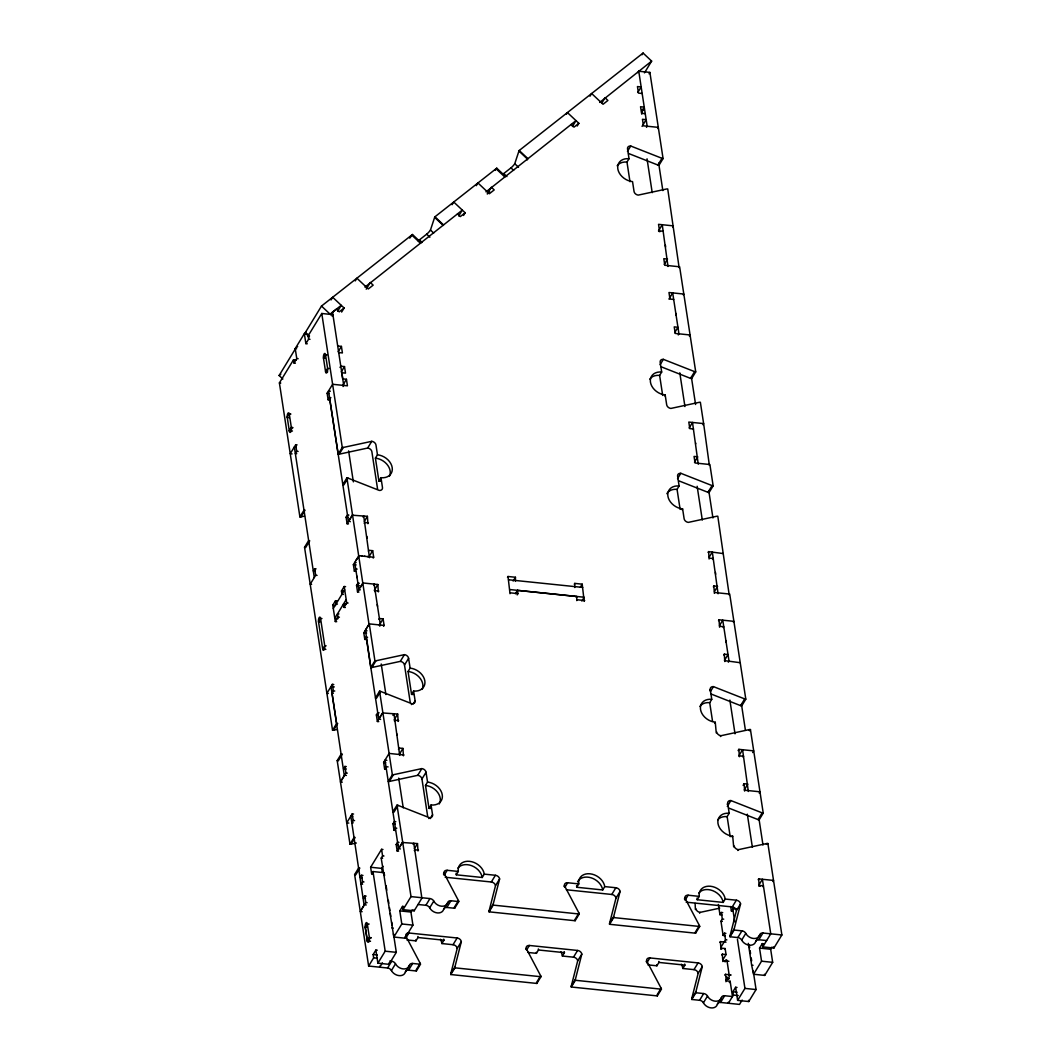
<?xml version="1.0" encoding="UTF-8"?>
<svg xmlns="http://www.w3.org/2000/svg" width="1061" height="1061" viewBox="0 0 1061 1061"><rect width="100%" height="100%" fill="white"/><g stroke="black" fill="none" stroke-linecap="round" stroke-linejoin="round"><path stroke-width="1.5" d="M725.923 981.717L726.427 980.881L730.14 981.266L732.475 996.544L724.65 995.735L720.552 1002.446A3.979 2.997 31.4 0 0 717.395 1004.263A7.971 5.995 31.4 0 1 711.069 1007.91A7.971 5.995 31.4 0 1 703.403 1002.817A3.979 2.997 31.4 0 0 699.57 1000.284L691.745 999.462L695.857 992.751A3.979 2.984 31.4 0 1 695.87 991.823L702.276 966.571A3.979 2.997 31.4 0 0 698.072 962.911L649.862 957.924A3.979 2.997 31.4 0 0 646.653 960.815L661.122 988.242A3.979 2.997 31.4 0 1 661.427 989.184L657.329 995.908L571.282 987.009L575.38 980.284A3.979 2.997 31.4 0 1 575.394 979.369L581.813 954.118A3.979 2.997 31.4 0 0 577.595 950.457L529.386 945.47A3.979 2.997 31.4 0 0 526.176 948.362L540.659 975.775A3.979 2.997 31.4 0 1 540.951 976.73L536.853 983.441L450.806 974.542A3.979 2.997 31.4 0 1 450.819 973.627L457.238 948.362L461.336 941.651A3.979 2.997 31.4 0 0 457.132 937.99L408.909 933.004A3.979 2.997 31.4 0 0 406.96 933.335M450.806 974.542L454.904 967.831A3.979 2.997 31.4 0 1 454.917 966.903L461.336 941.651M737.899 850.498L738.403 849.662L766.838 843.535A3.979 2.997 31.4 0 1 767.885 843.508L781.877 934.98L762.939 933.017L758.827 939.741A3.979 2.997 31.4 0 0 755.671 941.558A7.971 5.995 31.4 0 1 749.345 945.192A7.971 5.995 31.4 0 1 741.679 940.112A3.979 2.997 31.4 0 0 737.846 937.566L730.034 936.757L734.132 930.033A3.979 2.997 31.4 0 1 734.146 929.118L740.565 903.866A3.979 2.997 31.4 0 0 736.347 900.205L725.22 899.052A13.939 10.491 31.4 0 0 710.485 886.253A13.939 10.491 31.4 0 0 699.265 896.373L688.138 895.219A3.979 2.997 31.4 0 0 684.929 898.11L699.398 925.524A3.979 2.997 31.4 0 1 699.703 926.478L695.605 933.189L609.558 924.29L613.656 917.579A3.979 2.997 31.4 0 1 613.669 916.651L620.088 891.399A3.979 2.997 31.4 0 0 615.871 887.739L604.757 886.598A13.939 10.491 31.4 0 0 590.022 873.8A13.939 10.491 31.4 0 0 578.789 883.906L567.662 882.752A3.979 2.997 31.4 0 0 564.452 885.643L578.935 913.057A3.979 2.997 31.4 0 1 579.226 914.012L575.128 920.736L489.081 911.837A3.979 2.997 31.4 0 1 489.094 910.908L495.514 885.656L499.612 878.932A3.979 2.997 31.4 0 0 495.407 875.285L484.28 874.131A13.939 10.491 31.4 0 0 469.546 861.333A13.939 10.491 31.4 0 0 458.312 871.439L456.27 874.808L482.224 877.487L484.28 874.131M489.081 911.837L493.193 905.113A3.979 2.997 31.4 0 1 493.193 904.197L499.612 878.932M571.282 987.009A3.979 2.997 31.4 0 1 571.295 986.08L577.701 960.828L581.813 954.118M609.558 924.29A3.979 2.997 31.4 0 1 609.571 923.375L615.99 898.123L620.088 891.399M691.745 999.462A3.979 2.984 31.4 0 1 691.759 998.547L698.178 973.295L702.276 966.571M730.034 936.757A3.979 2.997 31.4 0 1 730.048 935.842L736.453 910.577L740.565 903.866M418.405 241.431A13.939 2.48 -46.7 0 0 419.413 239.892L426.668 234.176A3.979 0.703 -46.7 0 0 430.461 230.038L434.639 217.372A3.992 0.703 -46.7 0 1 434.93 216.815L496.76 168.182L505.315 176.245A3.992 0.703 -46.7 0 1 504.824 176.962L496.256 168.898A3.992 0.703 -46.7 0 0 496.76 168.182M503.246 174.309A13.939 2.48 -46.7 0 0 503.71 173.566L510.964 167.863A3.979 0.703 -46.7 0 0 514.757 163.712L518.935 151.06A3.992 0.703 -46.7 0 1 519.227 150.49L643.085 53.05L651.64 61.114L644.465 72.877M527.237 159.906L527.503 159.123A3.992 0.703 -46.7 0 1 527.794 158.553L519.227 150.49M349.241 520.248L349.759 519.413M350.276 518.564L350.78 517.728M351.297 516.893L351.814 516.044M352.318 515.208L367.411 516.322L367.902 523.71M378.339 591.892L377.849 584.505L363.008 582.966L360.448 587.171M365.939 629.345L366.456 628.497M366.96 627.661L367.477 626.826M367.995 625.977L368.499 625.141M369.016 624.306L346.934 477.861A3.992 2.997 31.4 0 1 348.008 478.113L379.268 490.421A3.979 2.997 31.4 0 0 382.477 487.529L380.979 477.702A13.939 10.491 31.4 0 0 392.199 467.596A13.939 10.491 31.4 0 0 377.464 454.798L375.965 444.983A3.979 2.997 31.4 0 0 371.761 441.323L343.326 447.45A3.992 2.997 31.4 0 1 342.279 447.477L338.18 454.201A3.992 2.997 31.4 0 0 339.215 454.174L367.65 448.047L371.761 441.323M369.162 924.065L367.305 923.866L365.249 927.234L367.398 941.266A2.228 0.782 -84.1 0 0 367.663 942.049L368.339 942.115A3.621 1.273 -84.1 0 0 369.175 940.656L369.48 939.078A2.228 0.782 -84.1 0 0 369.453 937.911L367.305 923.866A2.984 1.048 -84.1 0 0 365.899 923.097A2.984 1.048 -84.1 0 0 365.249 927.234L367.345 940.868L370.514 941.2M295.409 363.194L294.03 363.048L296.762 358.565L295.223 348.592L304.348 333.658L307.823 334.016M282.863 379.029L279.123 375.501L295.979 347.875L297.65 346.562M309.374 336.974L305.091 332.942L321.496 306.059L412.464 234.494L421.018 242.558A3.992 0.703 -46.7 0 1 420.527 243.287L411.973 235.224A3.992 0.703 -46.7 0 0 412.464 234.494M304.494 516.123L300.939 516.879A3.979 2.997 31.4 0 1 299.905 516.906L279.401 382.915L293.526 359.772L296.298 360.064M307.266 343.777L305.873 343.645L308.605 339.162L308.101 335.886L321.775 313.486L332.902 314.64L332.053 316.045M331.045 299.945L332.69 297.266L344.109 308.022L341.642 312.053M330.886 314.878L332.531 312.186L336.403 309.136L339.255 311.828L344.109 308.022M355.263 280.9L356.894 278.207L368.313 288.963L373.154 285.157L370.302 282.465L366.204 289.189M337.663 311.205L341.244 305.329L330.064 314.136L321.496 306.059M364.944 287.12L462.304 210.091L458.71 215.967M289.229 413.671L287.186 417.039L289.335 431.111A2.984 1.048 -84.1 0 0 290.741 431.893A2.984 1.048 -84.1 0 0 291.39 427.755L289.229 413.671L290.621 413.817M338.127 351.775L341.417 346.39L337.703 346.005M340.024 367.451L340.793 366.191L344.493 366.575L345.501 373.127L341.788 372.743M297.093 444.891L295.701 444.758L290.223 453.71L292.08 453.909M329.533 399.931L328.141 399.785L327.133 393.233L332.61 384.281L321.775 313.486M341.218 371.947L344.493 366.575M295.701 444.758L296.695 451.296L295.329 453.538L296.722 453.684M328.141 399.785L329.507 397.543L330.899 397.689M452.092 204.707L453.737 202.014L465.156 212.77L463.511 215.463M343.167 384.639L346.443 379.268L342.73 378.883L342.093 374.692M343.048 386.549L343.737 385.435L332.531 312.186M476.309 185.662L477.954 182.969L489.36 193.725L494.201 189.919L491.349 187.227L487.251 193.951L489.744 191.988M486.004 191.882L575.99 120.636L572.409 126.511M299.905 516.906L304.003 510.195A3.979 2.997 31.4 0 0 305.037 510.169L300.939 516.879M339.215 454.174L343.326 447.45M566.415 114.243L567.436 112.572L578.855 123.315L577.211 126.007M304.547 547.29L308.645 540.58A3.992 2.997 31.4 0 1 309.732 540.818L305.634 547.542A3.992 2.997 31.4 0 0 304.547 547.29L332.544 730.233A3.979 2.997 31.4 0 0 333.578 730.207L337.133 729.451M346.934 477.861L342.822 484.585A3.992 2.997 31.4 0 1 343.91 484.824L348.008 478.113M590.009 96.206L591.64 93.514L603.059 104.27L607.9 100.463L605.049 97.771L601.773 103.156M380.793 481.137A13.939 10.491 31.4 0 1 378.923 481.071L375.422 458.153L377.464 454.798M316.059 568.855L314.666 568.709L313.3 570.951L315.382 571.176M348.499 523.895L347.106 523.749L346.111 517.198L347.477 514.956L348.87 515.102M599.69 102.426L651.64 61.114M314.666 568.709L315.674 575.261L310.197 584.213L311.589 584.359M347.106 523.749L352.584 514.784M378.923 481.071L380.979 477.702M642.051 54.734L643.085 53.05M363.021 517.065L363.711 515.938L369.453 557.688M637.913 72.652L638.762 71.246L649.889 72.4L663.072 158.566L658.974 165.291A3.992 2.997 31.4 0 1 657.886 165.039L628.589 153.5M364.334 521.362L367.411 516.322M364.202 523.325L364.705 522.489L368.419 522.874M649.04 73.806L649.889 72.4M637.886 92.32L641.162 86.949L637.449 86.564L638.457 93.103L642.17 93.487M355.767 571.348L354.374 571.203L353.366 564.651L358.843 555.699L373.671 557.237L372.676 550.686L368.963 550.301L368.446 551.15M336.695 621.693L335.303 621.547L332.796 605.181L335.528 600.698L336.921 600.844M343.353 594.412L341.96 594.266L341.456 591.004L344.188 586.521L345.581 586.667M354.374 571.203L355.74 568.961L357.133 569.107M333.3 608.457L344.692 589.797M369.082 556.561L372.676 550.686M346.191 599.611L334.799 618.271L338.101 618.616M358.936 592.078L357.544 591.932L356.549 585.38L357.915 583.139L359.294 583.285M373.167 558.073L373.671 557.237M335.303 621.547L338.035 617.064L337.531 613.802L338.923 613.934M345.355 607.502L343.963 607.369L346.695 602.887L344.188 586.521M357.544 591.932L363.008 582.966M642.064 126.392L646.176 119.681L642.462 119.296L643.47 125.835L658.297 127.373L657.621 128.487M627.462 151.391L630.738 146.02L661.998 158.314A3.992 2.997 31.4 0 0 663.072 158.566M646.494 127.347L647.17 126.219L638.762 71.246M617.157 165.781A13.939 10.491 31.4 0 1 626.985 162.081L629.027 158.726L627.528 148.898A3.979 2.997 31.4 0 1 630.738 146.02M373.631 584.969L374.135 584.12L380.395 625.035L379.719 626.149M374.254 590.38L377.849 584.505M374.626 591.507L375.143 590.672L378.857 591.057M333.751 684.491L332.358 684.358L326.894 693.31L328.287 693.456M366.191 639.531L364.812 639.385L363.804 632.847L369.268 623.881L384.109 625.42L383.101 618.868L379.4 618.483L378.883 619.332M344.308 775.657L332 693.138L333.366 690.897L332.358 684.358M364.812 639.385L366.178 637.144L367.57 637.29M657.886 165.039L661.998 158.314M379.268 625.168L383.101 618.868M383.591 626.255L384.109 625.42M332.544 730.233L336.642 723.522L330.992 686.586L334.295 686.931M413.432 694.464A13.939 10.491 31.4 0 1 411.562 694.398L408.061 671.48L410.116 668.125L408.604 658.311A3.979 2.997 31.4 0 0 404.4 654.65L400.302 661.374L371.867 667.502A3.979 2.997 31.4 0 1 370.82 667.528L374.918 660.804L369.268 623.881M333.578 730.207L337.69 723.496A3.979 2.997 31.4 0 1 336.642 723.522M371.867 667.502L375.965 660.778L404.4 654.65M658.483 230.887L662.25 224.72L667.992 266.47M337.199 760.618L341.297 753.907A3.979 2.997 31.4 0 1 342.371 754.146L338.273 760.87A3.979 2.997 31.4 0 0 337.199 760.618L349.984 844.185A3.979 2.997 31.4 0 0 351.019 844.158L356.35 843.018M380.66 691.44A3.979 2.997 31.4 0 0 379.573 691.188L375.475 697.913A3.979 2.997 31.4 0 1 376.549 698.151L380.66 691.44L411.907 703.748A3.979 2.997 31.4 0 0 415.116 700.857L413.618 691.029A13.939 10.491 31.4 0 0 424.838 680.923A13.939 10.491 31.4 0 0 410.116 668.125M410.209 702.249L404.506 665.022L408.604 658.311M672.687 227.001L673.377 225.874L658.536 224.335L659.544 230.887L663.244 231.271M346.31 766.586L344.918 766.44L343.552 768.681L346.337 768.973M378.764 721.626L377.371 721.48L376.363 714.928L377.729 712.687L379.122 712.833M341.231 780.684L341.735 779.848M342.252 779.013L342.769 778.164M343.273 777.328L343.791 776.493M379.506 717.979L380.01 717.143M380.528 716.294L381.045 715.459M381.549 714.623L382.066 713.774M382.583 712.939L397.676 714.053L398.167 721.44M342.305 782.143L340.462 781.944L345.926 772.992L344.918 766.44M377.371 721.48L382.835 712.515M664.226 264.468L667.502 259.083L663.801 258.698L664.796 265.25L679.637 266.788L695.724 371.894L691.613 378.618A3.992 2.997 31.4 0 1 690.539 378.366L661.228 366.827M392.941 715.353L393.963 713.668L399.705 755.419M394.082 719.928L397.676 714.053M394.453 721.056L394.971 720.22L398.671 720.605M411.562 694.398L413.618 691.029M411.403 704.584L411.907 703.748M679.12 267.624L667.727 188.951A3.992 2.997 31.4 0 0 666.679 188.977L638.245 195.105A3.979 2.997 31.4 0 1 634.04 191.444L632.542 181.63A13.939 10.491 31.4 0 1 617.807 168.832A13.939 10.491 31.4 0 1 629.027 158.726M413.326 703.788L415.116 700.857M353.578 814.039L352.186 813.906L346.722 822.859L348.804 823.071M386.018 769.079L384.626 768.933L383.631 762.382L389.095 753.429L379.573 691.188M668.921 299.069L672.687 292.902L678.947 333.817L678.258 334.931M352.186 813.906L353.18 820.445L351.814 822.686L353.207 822.832M384.626 768.933L385.992 766.692L388.087 766.904M398.459 749.291L399.228 748.032L402.928 748.416L403.419 755.803M399.347 754.291L402.928 748.416M507.516 577.343L508.02 576.494L515.447 577.264L515.434 581.375M683.297 294.892L683.801 294.056L668.974 292.518L669.968 299.069L673.682 299.454M349.984 844.185L354.082 837.474A3.979 2.997 31.4 0 0 355.117 837.447L351.019 844.158M403.936 754.968L389.095 753.429L392.358 774.755L388.26 781.48A3.979 2.997 31.4 0 0 389.294 781.453L417.729 775.326L421.84 768.602A3.979 2.997 31.4 0 1 426.045 772.262L427.543 782.076L425.501 785.432L429.002 808.349A13.939 10.491 31.4 0 0 430.872 808.416M389.294 781.453L393.406 774.729L421.84 768.602M513.139 581.043L515.447 577.264M510.009 593.709L508.02 576.494M674.663 332.65L677.939 327.265L674.226 326.881L675.234 333.433L690.061 334.971L689.385 336.085M515.394 593.722L517.45 590.354L576.786 596.494L576.773 600.606M517.171 594.889L517.94 593.63L517.45 590.354M660.101 364.719L663.377 359.347L694.637 371.642A3.992 2.997 31.4 0 0 695.724 371.894M354.626 874.569L358.737 867.858A3.979 2.997 31.4 0 1 359.812 868.097L355.714 874.821A3.979 2.997 31.4 0 0 354.626 874.569L368.631 966.04L387.57 968.003A3.979 2.997 31.4 0 1 391.403 970.55A7.971 5.995 31.4 0 0 399.069 975.629A7.971 5.995 31.4 0 0 405.395 971.995A3.979 2.997 31.4 0 1 408.551 970.178L412.663 963.454L420.474 964.263A3.979 2.997 31.4 0 0 420.183 963.308L405.7 935.895M427.543 782.076A13.939 10.491 31.4 0 1 442.278 794.875A13.939 10.491 31.4 0 1 431.058 804.981L432.556 814.808A3.979 2.997 31.4 0 1 429.347 817.686L398.087 805.392A3.979 2.997 31.4 0 0 397.013 805.14L392.915 811.864A3.979 2.997 31.4 0 1 393.989 812.103L397.318 806.652M649.796 379.109A13.939 10.491 31.4 0 1 659.624 375.408L661.679 372.053L660.167 362.225A3.979 2.997 31.4 0 1 663.377 359.347M397.583 806.227L398.087 805.392M362.968 875.405L361.576 875.272L360.209 877.5L362.292 877.726M395.408 830.445L394.016 830.299L393.021 823.747L394.387 821.519L395.78 821.652M427.636 816.201L421.946 778.973L426.045 772.262M373.021 873.932L371.629 873.8L370.634 867.248L381.575 849.33L382.955 849.476M361.576 875.272L362.57 881.81L361.204 884.052L362.597 884.198M394.016 830.299L395.382 828.057L396.774 828.203M371.629 873.8L372.995 871.558L383.432 872.633M412.291 909.794L410.925 912.036L412.928 925.126L404.957 938.189L393.83 937.035L381.204 858.11L382.57 855.882L381.575 849.33M664.663 395.793L665.181 394.957A13.939 10.491 31.4 0 1 650.446 382.159A13.939 10.491 31.4 0 1 661.679 372.053M366.138 896.134L364.745 895.988L363.379 898.229L365.461 898.455M382.384 872.487L381.761 868.402L383.034 866.307M398.578 851.174L397.185 851.028L396.191 844.476L397.557 842.235L398.949 842.381M361.045 910.232L361.562 909.396M362.08 908.561L362.583 907.712M363.101 906.876L363.618 906.041M364.122 905.192L350.82 816.134L352.676 816.333M399.334 847.527L399.838 846.691M400.355 845.842L400.872 845.007M401.376 844.171L401.894 843.323M402.398 842.487L417.49 843.601L417.981 850.988M362.133 911.691L360.276 911.492L365.753 902.54L364.745 895.988M397.185 851.028L402.663 842.063M383.618 873.548L384.122 872.712L384.573 875.617M690.539 378.366L694.637 371.642M429.002 808.349L431.058 804.981M428.83 818.535L429.347 817.686M413.1 844.344L413.79 843.216L421.88 898.19M430.249 818.588L432.556 814.808M574.266 584.24L574.783 583.404L582.197 584.173L584.187 601.375M414.413 848.641L417.49 843.601M574.77 587.515L574.783 583.404M414.281 850.604L414.785 849.768L418.498 850.153M580.407 587.118L582.197 584.173M576.269 597.33L576.786 596.494M367.345 940.868L369.387 937.513L371.244 937.699M581.866 601.083L584.213 597.25L510.036 589.571M689.093 428.047L692.501 422.45L698.257 464.201M368.631 966.04L373.644 957.831L373.14 954.555L375.873 950.086L377.265 950.218M393.83 937.035L401.801 923.972L399.798 910.882L402.53 906.399L403.923 906.545M422.132 897.765L414.161 910.829L403.034 909.675L411.005 896.611L397.013 805.14M702.952 424.732L703.629 423.604L700.366 402.278A3.992 2.997 31.4 0 0 699.332 402.305L670.897 408.432A3.979 2.997 31.4 0 1 666.679 404.771L665.181 394.957M393.472 933.799L396.31 952.34L389.002 964.316L377.875 963.176L385.183 951.187L372.995 871.558M677.541 478.67L680.817 473.299L712.077 485.593A3.992 2.997 31.4 0 0 713.151 485.845L709.053 492.569A3.992 2.997 31.4 0 1 707.966 492.317L678.669 480.779M379.613 966.239L379.758 967.194L382.398 962.857M666.825 493.697A13.939 10.491 31.4 0 1 677.064 489.36L679.106 486.004L677.608 476.177A3.979 2.997 31.4 0 1 680.817 473.299M694.478 462.198L697.767 456.814L694.053 456.429L695.061 462.981L709.889 464.519L713.151 485.845M443.471 874.025L443.989 873.176A3.979 2.997 31.4 0 1 447.185 870.299L458.312 871.439M387.57 968.003L391.681 961.279A3.979 2.997 31.4 0 1 395.514 963.826A7.971 5.995 31.4 0 0 403.167 968.918A7.971 5.995 31.4 0 0 409.493 965.271A3.979 2.997 31.4 0 1 412.663 963.454M405.832 938.043L408.909 933.004M418.034 904.489L425.859 905.298L429.957 898.574A3.979 2.997 31.4 0 1 433.79 901.121A7.971 5.995 31.4 0 0 441.442 906.2A7.971 5.995 31.4 0 0 447.769 902.566A3.979 2.997 31.4 0 1 450.938 900.749L458.763 901.558A3.979 2.997 31.4 0 0 458.458 900.603L443.989 873.176M444.121 875.338L447.185 870.299M391.403 970.55L395.514 963.826M450.938 900.749L446.84 907.46A3.979 2.997 31.4 0 0 443.67 909.277A7.971 5.995 31.4 0 1 437.344 912.924A7.971 5.995 31.4 0 1 429.678 907.831L433.79 901.121M406.894 939.94L415.939 940.882L417.994 937.513A13.939 10.491 31.4 0 1 417.888 936.492M682.104 509.744L682.621 508.909A13.939 10.491 31.4 0 1 667.886 496.11A13.939 10.491 31.4 0 1 679.106 486.004M709.371 465.355L703.629 423.604L688.801 422.066L689.796 428.617L693.509 429.002M405.395 971.995L409.493 965.271M443.67 909.277L447.769 902.566M420.183 963.308L416.084 970.033A3.979 2.997 31.4 0 1 416.376 970.987L408.551 970.178M458.458 900.603L454.36 907.314A3.979 2.997 31.4 0 1 454.652 908.269L446.84 907.46M707.966 492.317L712.077 485.593M416.376 970.987L420.474 964.263M454.652 908.269L458.763 901.558M457.238 948.362A3.979 2.997 31.4 0 0 453.02 944.714L441.893 943.561L443.949 940.205A13.939 10.491 31.4 0 0 443.737 939.171M453.02 944.714L457.132 937.99M445.169 877.235L491.309 881.996L495.407 875.285M450.819 973.627L454.917 966.903M489.094 910.908L493.193 904.197M708.111 552.463L708.615 551.614L723.204 553.577M709.252 557.038L712.329 551.999L718.072 593.749M709.106 559.001L708.615 551.614M712.82 559.386L713.324 558.55L709.623 558.166M713.363 586.826L713.881 585.977L717.581 586.362L714.517 591.401M714.371 593.364L713.881 585.977M718.536 620.645L719.053 619.796L733.894 621.335L733.376 622.17M719.517 625.499L722.766 620.181L729.026 661.096L728.337 662.21M719.544 627.184L719.053 619.796M525.659 949.197L526.176 948.362M563.948 886.479L564.452 885.643M723.257 627.568L723.761 626.733L720.061 626.348M526.561 950.086L529.386 945.47M564.85 887.381L567.662 882.752M528.06 952.473L536.415 953.335L538.457 949.98A13.939 10.491 31.4 0 1 538.351 948.958M604.757 886.598L602.701 889.954L576.733 887.261L578.789 883.906M723.801 655.008L724.305 654.16L728.018 654.544L724.438 660.433M724.796 661.547L724.305 654.16M709.743 690.353L710.247 689.504A3.979 2.997 31.4 0 1 713.456 686.626L744.716 698.92A3.979 2.997 31.4 0 0 745.803 699.172L741.692 705.897A3.979 2.997 31.4 0 1 740.618 705.645L711.308 694.106M710.379 691.666L713.456 686.626M540.659 975.775L536.548 982.499A3.979 2.997 31.4 0 1 536.853 983.441M578.935 913.057L574.823 919.781A3.979 2.997 31.4 0 1 575.128 920.736M699.875 706.387A13.939 10.491 31.4 0 1 709.703 702.687L711.759 699.332L710.247 689.504M739.888 662.661L725.313 660.711M577.701 960.828A3.979 2.997 31.4 0 0 573.497 957.168L562.37 956.027L564.425 952.659A13.939 10.491 31.4 0 0 564.213 951.624M714.623 723.284L715.26 722.236A13.939 10.491 31.4 0 1 700.525 709.438A13.939 10.491 31.4 0 1 711.759 699.332M573.497 957.168L577.595 950.457M566.349 889.768L611.773 894.463L615.871 887.739M716.255 732.899L715.26 722.236M720.459 736.546L720.976 735.711L749.411 729.583A3.979 2.997 31.4 0 1 750.445 729.557L763.23 813.124L759.132 819.848A3.979 2.997 31.4 0 1 758.058 819.596L728.748 808.058M740.618 705.645L744.716 698.92M571.295 986.08L575.394 979.369M609.571 923.375L613.669 916.651M748.894 730.419L749.411 729.583M749.676 730.817L750.445 729.557M738.111 750.604L738.88 749.345L753.708 750.883L752.687 752.567M738.827 755.896L742.581 749.729L748.337 791.479M739.371 756.732L738.88 749.345M743.071 757.116L743.589 756.281L739.875 755.896M727.183 804.304L727.687 803.456A3.979 2.997 31.4 0 1 730.896 800.564L762.156 812.872A3.979 2.997 31.4 0 0 763.23 813.124M727.302 806.453L730.896 800.564M743.111 785.392L744.132 783.708L747.846 784.092L744.252 789.981M730.207 836.678L727.143 816.638L729.186 813.283L727.687 803.456M744.623 791.095L744.132 783.708M646.136 961.664L646.653 960.815M684.411 898.946L684.929 898.11M646.786 962.964L649.862 957.924M685.061 900.258L688.138 895.219M732.183 837.023L732.7 836.187A13.939 10.491 31.4 0 1 717.965 823.389A13.939 10.491 31.4 0 1 729.186 813.283M759.199 793.058L759.968 791.798L745.14 790.259M647.847 964.86L656.878 965.802L658.934 962.433A13.939 10.491 31.4 0 1 658.828 961.412M725.22 899.052L723.178 902.407L697.21 899.728L699.265 896.373M695.406 909.556L695.114 903.402M733.682 846.85L732.7 836.187M699.623 913.216L700.127 912.38L719.676 908.163M758.058 819.596L762.156 812.872M661.122 988.242L657.024 994.953A3.979 2.997 31.4 0 1 657.329 995.908M699.398 925.524L695.3 932.248A3.979 2.997 31.4 0 1 695.605 933.189M698.178 973.295A3.979 2.997 31.4 0 0 693.974 969.635L682.846 968.481L684.889 965.125A13.939 10.491 31.4 0 0 684.69 964.091M722.037 914.94L719.955 914.715L721.321 912.473L722.713 912.619M766.334 844.37L766.838 843.535M767.368 844.344L767.885 843.508M725.22 935.656L723.125 935.444L720.963 921.266L722.329 919.025L721.321 912.473M693.974 969.635L698.072 962.911M686.122 902.155L732.249 906.93L736.347 900.205M732.78 911.147L731.387 911.001L732.753 908.773L736.918 909.197M723.125 935.444L724.491 933.203L725.883 933.348M719.915 942.447L720.419 941.611L725.989 942.181M758.191 879.741L758.695 878.893L773.535 880.431L772.846 881.545M721.056 947.035L725.499 939.754L724.491 933.203M758.986 884.874L762.408 879.277L770.75 933.826L762.779 946.889L773.907 948.043L781.877 934.98M720.91 948.998L720.419 941.611M759.185 886.28L758.695 878.893M691.759 998.547L695.87 991.823M730.048 935.842L734.146 929.118M724.623 949.383L725.127 948.534L721.427 948.149M762.899 886.664L763.416 885.829L759.703 885.444M721.825 954.993L722.342 954.157L726.056 954.542L725.127 948.534M722.979 959.582L726.056 954.542M722.833 961.545L722.342 954.157M699.57 1000.284L703.682 993.56A3.979 2.997 31.4 0 1 707.501 996.107A7.971 5.995 31.4 0 0 715.167 1001.186A7.971 5.995 31.4 0 0 721.493 997.552A3.979 2.997 31.4 0 1 724.65 995.735M737.846 937.566L741.957 930.842A3.979 2.997 31.4 0 1 745.79 933.388A7.971 5.995 31.4 0 0 753.443 938.481A7.971 5.995 31.4 0 0 759.769 934.834A3.979 2.997 31.4 0 1 762.939 933.017M703.403 1002.817L707.501 996.107M741.679 940.112L745.79 933.388M724.915 975.178L725.432 974.33L730.989 974.913M725.751 980.324L727.13 978.083M729.371 982.526L730.14 981.266M717.395 1004.263L721.493 997.552M755.671 941.558L759.769 934.834M728.231 1002.3L728.376 1003.255L733.39 995.046L732.886 991.77L735.618 987.287L737.01 987.433M772.037 947.009L770.671 949.25L772.673 962.34L764.702 975.404L753.575 974.25L761.546 961.186L759.543 948.096L762.275 943.614L763.668 943.76M753.23 971.014L756.069 989.555L748.748 1001.531L737.62 1000.377L744.941 988.401L737.422 939.317M742.156 1000.072L739.504 1004.409L720.552 1002.446M380.594 719.424L378.989 718.814M400.408 848.972L398.817 848.362M729.199 594.903L717.806 516.23A3.992 2.997 31.4 0 0 716.759 516.256L688.324 522.383A3.979 2.997 31.4 0 1 684.12 518.723L682.621 508.909M350.329 521.694L348.737 521.084M356.271 559.903L359.533 555.765M370.82 667.528L365.435 630.181M409.745 238.141L411.973 235.224M495.142 170.357L496.256 168.898M305.091 332.942L306.205 332.066M465.156 212.77L460.315 216.59L457.463 213.898M578.855 123.315L574.014 127.134L571.15 124.442M279.123 375.501L280.833 374.148M643.576 110.49L642.051 109.508M645.26 113.673L641.547 113.288L640.539 106.737L644.252 107.121L642.197 110.49A2.984 1.048 -84.1 0 1 641.706 114.124M659.08 231.537L659.995 231.63M308.101 335.886L309.494 336.032M308.605 339.162L309.998 339.308M338.698 352.557L342.411 352.942L341.417 346.39M295.223 348.592L296.616 348.737M326.921 354.904L325.528 354.759A2.984 1.048 -84.1 0 0 324.122 353.989A2.984 1.048 -84.1 0 0 323.472 358.127L325.568 371.761A2.984 1.048 -84.1 0 0 326.96 372.53A2.984 1.048 -84.1 0 0 327.61 368.406L325.528 354.759L323.472 358.127L324.865 358.273M296.762 358.565L298.154 358.711M329.003 368.552L327.61 368.406L325.568 371.761L327.65 371.973M279.401 382.915L280.78 383.061M330.356 391.191L328.512 391.005L338.18 454.201M327.133 393.233L329.228 393.459M290.687 414.254L289.295 414.122A2.984 1.048 -84.1 0 0 287.902 413.339A2.984 1.048 -84.1 0 0 287.252 417.477L289.335 417.689M292.703 427.45L291.324 427.304L289.268 430.673L292.451 431.005M291.39 427.755L292.77 427.901M289.335 431.111L291.417 431.323M296.191 447.185L294.335 446.986L314.295 577.502M296.695 451.296L298.088 451.442M346.111 517.198L348.194 517.423M714.875 592.529L729.716 594.067L745.803 699.172M361.615 555.991L362.318 556.057M364.4 556.269L365.103 556.349M367.186 556.561L367.875 556.64M356.125 562.555L354.732 562.423L358.91 589.691L360.302 589.836M508.537 579.757L582.714 587.423M353.366 564.651L356.151 564.943M510.527 592.86L517.94 593.63M577.29 599.77L584.704 600.539M315.674 575.261L317.053 575.407M356.549 585.38L359.321 585.672M341.456 591.004L344.241 591.282M346.695 602.887L348.088 603.033M346.244 604.372L343.459 604.094L343.963 607.369M337.425 604.12L336.032 603.974L335.528 600.698M332.796 605.181L335.581 605.473M338.035 617.064L339.427 617.21M321.947 618.55L320.555 618.404A2.984 1.048 -84.1 0 0 319.162 617.635A2.984 1.048 -84.1 0 0 318.512 621.773L322.69 649.04A2.984 1.048 -84.1 0 0 324.082 649.823A2.984 1.048 -84.1 0 0 324.732 645.685L320.555 618.404L318.512 621.773L319.905 621.918M365.17 630.605L367.026 630.791M363.804 632.847L366.589 633.125M326.125 645.831L324.732 645.685L322.69 649.04L325.86 649.372M333.366 690.897L334.759 691.043M332 693.138L333.393 693.284M376.363 714.928L378.459 715.154M386.854 760.339L384.997 760.153L398.565 848.787M383.631 762.382L385.713 762.607M345.926 772.992L347.318 773.137M344.56 775.233L346.416 775.419M393.021 823.747L395.103 823.973M353.18 820.445L354.573 820.591M396.191 844.476L398.273 844.702M759.238 886.094L760.167 886.187M382.57 855.882L383.963 856.015M381.204 858.11L382.597 858.256M370.634 867.248L381.761 868.402M362.57 881.81L363.963 881.956M722.329 919.025L723.721 919.171M720.963 921.266L722.355 921.412M411.005 896.611L429.957 898.574M493.193 905.113L579.226 914.012M613.656 917.579L699.703 926.478M734.132 930.033L741.957 930.842M758.827 939.741L766.652 940.55M365.753 902.54L367.133 902.686M725.499 939.754L726.891 939.9M364.387 904.781L366.231 904.967M399.798 910.882L410.925 912.036M759.543 948.096L770.671 949.25M720.724 948.786L721.878 948.905M401.801 923.972L412.928 925.126M761.546 961.186L772.673 962.34M723.337 960.696L728.907 961.279M391.894 927.937L393.273 928.083M748.297 943.335L751.639 965.152L753.031 965.298M365.249 927.234L366.642 927.367M417.994 937.513L443.949 940.205M538.457 949.98L564.425 952.659M658.934 962.433L684.889 965.125M369.453 937.911L370.846 938.057M725.087 961.916A2.984 1.048 -84.1 0 1 726.122 959.82A2.984 1.048 -84.1 0 1 727.05 961.08L729.199 975.125L730.591 975.271M367.398 941.266L369.493 941.492M726.904 976.889L727.143 978.481L729.239 978.693M385.183 951.187L396.31 952.34M744.941 988.401L756.069 989.555M373.14 954.555L377.305 954.993M732.886 991.77L737.063 992.207M373.644 957.831L377.119 958.189M733.39 995.046L738.257 995.55M389.719 961.08L391.681 961.279M454.904 967.831L540.951 976.73M575.38 980.284L661.427 989.184M695.857 992.751L703.682 993.56M518.935 151.06L527.503 159.123M514.757 163.712L518.497 167.24M510.964 167.863L513.643 170.383M503.71 173.566L506.919 176.59M434.93 216.815L443.498 224.879A3.992 0.703 -46.7 0 0 443.206 225.436L434.639 217.372M430.461 230.038L433.67 233.062M426.668 234.176L429.891 237.2M419.413 239.892L422.092 242.412M764.464 974.263L764.702 975.404M751.639 965.152L753.575 974.25M404.705 937.049L404.957 938.189M665.38 245.184L665.645 246.921M675.817 313.366L676.082 315.104M695.631 442.914L695.764 443.777M715.459 572.463L715.724 574.2M725.896 640.645L726.162 642.382M366.841 536.389L367.106 538.139M377.265 604.571L377.53 606.322M397.093 734.119L397.225 734.994M342.279 447.477L332.61 384.281L347.438 385.819L346.443 379.268M356.828 576.057L357.093 577.754M367.305 923.866L367.438 924.728M658.656 163.195L662.846 190.595M691.401 377.159L695.578 404.493M708.761 490.633L712.939 517.967M741.48 704.438L745.406 730.167M758.933 818.508L762.992 845.033M773.721 946.81L773.907 948.043M647.038 158.818L652.21 192.664M679.783 372.796L684.942 406.549M697.143 486.27L702.302 520.023M729.862 700.074L735.021 733.827M747.315 814.185L752.382 847.301M762.275 943.614L762.779 946.889M749.212 944.834L749.663 947.738M750.114 950.643L750.551 953.56M751.228 957.924L751.665 960.828M626.985 162.081L629.982 181.723M659.624 375.408L662.687 395.461M677.064 489.36L680.128 509.399M709.703 702.687L712.554 721.308M748.562 1000.311L748.748 1001.531M732.753 908.773L734.756 921.863M730.697 906.505L731.387 911.001M735.618 987.287L737.62 1000.377M718.39 904.436L719.955 914.715M725.432 974.33L726.427 980.881M377.557 488.922L371.867 451.694A3.979 2.997 31.4 0 0 367.65 448.047M348.618 450.885L353.366 481.866M381.231 664.014L385.912 694.557M398.697 778.124L403.233 807.819M413.976 909.595L414.161 910.829M329.507 397.543L348.472 521.508M366.178 637.144L378.737 719.239M402.53 906.399L403.034 909.675M304.348 333.658L305.873 343.645M386.124 885.802L386.801 890.166M388.353 900.338L388.803 903.256M389.467 907.619L389.917 910.524M390.355 913.428L390.806 916.346M391.695 922.155L392.146 925.073M388.817 963.096L389.002 964.316M293.526 359.772L294.03 363.048M375.873 950.086L377.875 963.176M727.143 978.481A2.228 0.782 -84.1 0 0 727.422 979.263L728.098 979.33A3.621 1.273 -84.1 0 0 728.92 977.871L729.225 976.292A2.228 0.782 -84.1 0 0 729.199 975.125M405.779 934.714A3.979 2.997 31.4 0 1 406.031 934.171M415.939 940.882A13.939 10.491 31.4 0 1 415.832 939.847M440.342 939.25A13.939 10.491 31.4 0 1 441.893 943.561M536.415 953.335A13.939 10.491 31.4 0 1 536.309 952.314M560.818 951.717A13.939 10.491 31.4 0 1 562.37 956.027M656.878 965.802A13.939 10.491 31.4 0 1 656.772 964.781M681.281 964.17A13.939 10.491 31.4 0 1 682.846 968.481M700.127 912.38A3.979 2.997 31.4 0 1 695.923 908.72M491.309 881.996A3.979 2.997 31.4 0 1 495.514 885.656M611.773 894.463A3.979 2.997 31.4 0 1 615.99 898.123M732.249 906.93A3.979 2.997 31.4 0 1 736.453 910.577M425.859 905.298A3.979 2.997 31.4 0 1 429.678 907.831M697.21 899.728A13.939 10.491 31.4 0 1 697.09 898.07M698.841 893.004A13.939 10.491 31.4 0 1 712.727 890.67A13.939 10.491 31.4 0 1 723.178 902.407M576.733 887.261A13.939 10.491 31.4 0 1 576.627 885.617M577.542 881.837A13.939 10.491 31.4 0 1 591.309 877.871A13.939 10.491 31.4 0 1 602.701 889.954M456.27 874.808A13.939 10.491 31.4 0 1 456.15 873.15M457.901 868.084A13.939 10.491 31.4 0 1 471.774 865.736A13.939 10.491 31.4 0 1 482.224 877.487M375.422 458.153A13.939 10.491 31.4 0 1 389.52 476.044M720.976 735.711A3.979 2.997 31.4 0 1 716.759 732.05M738.403 849.662A3.979 2.997 31.4 0 1 734.199 846.002M417.729 775.326A3.979 2.997 31.4 0 1 421.946 778.973M393.406 774.729A3.979 2.997 31.4 0 1 392.358 774.755M400.302 661.374A3.979 2.997 31.4 0 1 404.506 665.022M375.965 660.778A3.979 2.997 31.4 0 1 374.918 660.804M425.501 785.432A13.939 10.491 31.4 0 1 437.716 792.461A13.939 10.491 31.4 0 1 439.241 803.999M408.061 671.48A13.939 10.491 31.4 0 1 422.159 689.371M717.793 819.729A13.939 10.491 31.4 0 1 727.143 816.638"/></g></svg>
